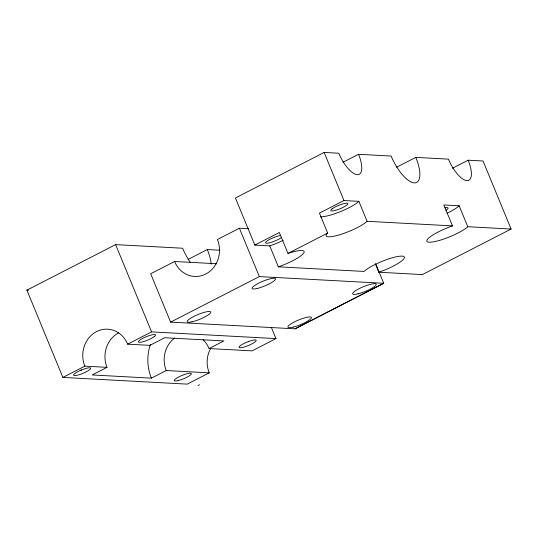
<?xml version="1.0" encoding="UTF-8"?>
<svg xmlns="http://www.w3.org/2000/svg" width="538" height="538" viewBox="0 0 538 538"><rect width="100%" height="100%" fill="white"/><g stroke="black" fill="none" stroke-linecap="round" stroke-linejoin="round"><path stroke-width="0.81" d="M452.485 168.246L468.161 160.203L483.05 161.003L511.1 229.047L467.778 226.713L459.149 205.778L458.766 206.182A23.107 4.607 -22.4 0 1 447.132 213.189M467.778 226.713L467.401 227.117A23.107 4.607 -22.4 0 1 440.353 240.156A23.107 4.607 -22.4 0 1 427.663 239.114A23.107 4.607 -22.4 0 1 452.498 225.893L443.863 204.958L459.149 205.778M452.498 225.893L367.091 221.293L358.866 201.34L357.4 202.644A23.107 4.607 -22.4 0 1 320.305 216.841M358.866 201.34L343.964 200.539L319.444 213.122L327.669 233.068L327.131 233.553A23.107 4.607 -22.4 0 0 338.469 235.093A23.107 4.607 -22.4 0 0 365.625 222.597L367.091 221.293M210.688 348.368A25.999 23.504 -86.9 0 0 209.242 372.841L187.258 384.125L62.872 377.42L26.9 290.15L115.616 244.622L182.631 248.233A28.891 10.921 62.8 0 0 190.586 262.719M468.161 160.203A23.107 8.742 62.8 0 1 466.93 180.607A23.107 8.742 62.8 0 1 448.43 159.14L415.813 157.378A28.891 10.921 62.8 0 1 414.273 182.886A28.891 10.921 62.8 0 1 391.153 156.054L358.537 154.298A23.107 8.742 62.8 0 1 357.299 174.702A23.107 8.742 62.8 0 1 338.805 153.236L324.138 152.442L235.422 197.977L254.837 245.086L269.746 245.886L273.149 244.689A23.107 4.607 -22.4 0 0 283.277 240.237M342.928 162.308L358.537 154.298M216.774 263.761L174.601 261.488L150.687 273.761L170.62 322.121L295.012 328.826L383.728 283.291L375.854 264.178M248.617 228.724L239.403 228.226L217.426 239.511A25.999 23.504 -86.9 0 1 205.718 274.05A25.999 23.504 -86.9 0 1 174.601 261.488M188.139 259.39L207.298 249.558L219.867 250.237M396.661 167.21L415.813 157.378M254.837 245.086L279.35 232.503L287.978 253.438L289.242 253.001A23.107 4.607 -22.4 0 1 303.862 252.853A23.107 4.607 -22.4 0 1 281.784 265.624L278.375 266.828L269.746 245.886M287.978 253.438L327.669 233.068M62.872 377.42L84.849 366.143L107.049 367.34A25.999 23.504 -86.9 0 1 118.75 332.793M84.849 366.143A25.999 23.504 -86.9 0 1 96.558 331.596A25.999 23.504 -86.9 0 1 127.674 344.165L151.588 331.892L275.974 338.59L271.508 327.756M170.62 322.121L259.343 276.593L383.728 283.291L295.012 328.826M80.317 370.467L84.755 368.772A9.247 1.843 -22.4 0 1 90.337 369.068L89.382 369.915A9.247 1.843 -22.4 0 1 75.125 375.585A9.247 1.843 -22.4 0 1 80.317 370.467L81.642 369.922M107.049 367.34L92.2 374.959L151.393 378.147L166.242 370.527L209.242 372.841M203.149 339.801A25.999 23.504 -86.9 0 1 209.067 348.55L223.909 340.931L164.722 337.743L149.873 345.362L127.674 344.165M275.974 338.59L252.066 350.863L209.067 348.55M198.092 385.558L199.591 384.784M511.1 229.047L422.384 274.582L378.833 272.235L375.316 263.707M378.833 272.235L383.5 270.54A22.67 4.519 -22.4 0 0 401.57 256.108A22.67 4.519 -22.4 0 0 365.154 270.459L364.132 271.441L278.375 266.828M26.9 290.15L28.527 290.238M324.138 152.442L343.964 200.539M239.403 228.226L259.343 276.593M115.616 244.622L151.588 331.892M151.393 378.147A44.022 39.799 -86.9 0 1 150.384 344.488M166.242 370.527A25.999 23.504 -86.9 0 1 174.581 338.086M207.298 249.558A28.891 10.921 62.8 0 1 211.232 264.178M281.347 237.574A9.247 1.843 -22.4 0 1 275.967 240.56L273.734 241.481A9.247 1.843 -22.4 0 1 266.512 243.25L265.752 243.062A9.247 1.843 -22.4 0 1 270.177 239.134A9.247 1.843 -22.4 0 1 280.459 235.516M444.818 207.876A9.247 1.843 -22.4 0 1 445.894 210.371M332.114 208.838L331.166 209.685A9.247 1.843 -22.4 0 0 336.748 209.981L338.947 209.208A9.247 1.843 -22.4 0 0 347.4 203.223A9.247 1.843 -22.4 0 0 333.56 207.876L332.114 208.838M154.191 336.654L152.752 337.615A9.247 1.843 -22.4 0 1 140.633 342.255A9.247 1.843 -22.4 0 1 141.185 339.229A9.247 1.843 -22.4 0 1 153.296 334.596L154.581 334.515A9.247 1.843 -22.4 0 1 154.191 336.654M248.563 341.495L246.33 342.39A9.247 1.843 -22.4 0 0 240.923 347.716L242.537 347.44A9.247 1.843 -22.4 0 0 255.611 341.428A9.247 1.843 -22.4 0 0 248.563 341.495M178.192 380.595A9.247 1.843 -22.4 0 0 191.38 373.823A9.247 1.843 -22.4 0 0 178.865 376.889A9.247 1.843 -22.4 0 0 178.192 380.595M257.433 288.408A12.71 2.535 -22.4 0 0 275.564 279.108A12.71 2.535 -22.4 0 0 258.361 283.318A12.71 2.535 -22.4 0 0 257.433 288.408M191.992 321.818A12.71 2.535 -22.4 0 0 210.701 312.565A12.71 2.535 -22.4 0 0 194.245 316.23A12.71 2.535 -22.4 0 0 191.992 321.818M358.086 293.829A12.71 2.535 -22.4 0 0 376.217 284.528A12.71 2.535 -22.4 0 0 359.014 288.738A12.71 2.535 -22.4 0 0 358.086 293.829M293.17 327.117A12.71 2.535 -22.4 0 0 311.401 317.817A12.71 2.535 -22.4 0 0 294.32 321.946A12.71 2.535 -22.4 0 0 293.17 327.117"/></g></svg>
